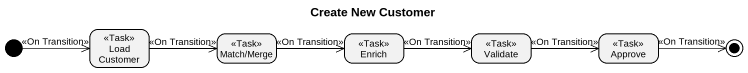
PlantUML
@startuml
title Create New Customer
hide empty description
state "Load Customer" as Load_Customer <<Task>>
state "Match/Merge" as Match_Merge <<Task>>
state Enrich <<Task>>
state Validate <<Task>>
state Approve <<Task>>
[*] -right-> Load_Customer : <<On Transition>>
Load_Customer -right-> Match_Merge : <<On Transition>>
Match_Merge -right-> Enrich : <<On Transition>>
Enrich -right-> Validate : <<On Transition>>
Validate -right-> Approve : <<On Transition>>
Approve -right-> [*] : <<On Transition>>
@enduml
